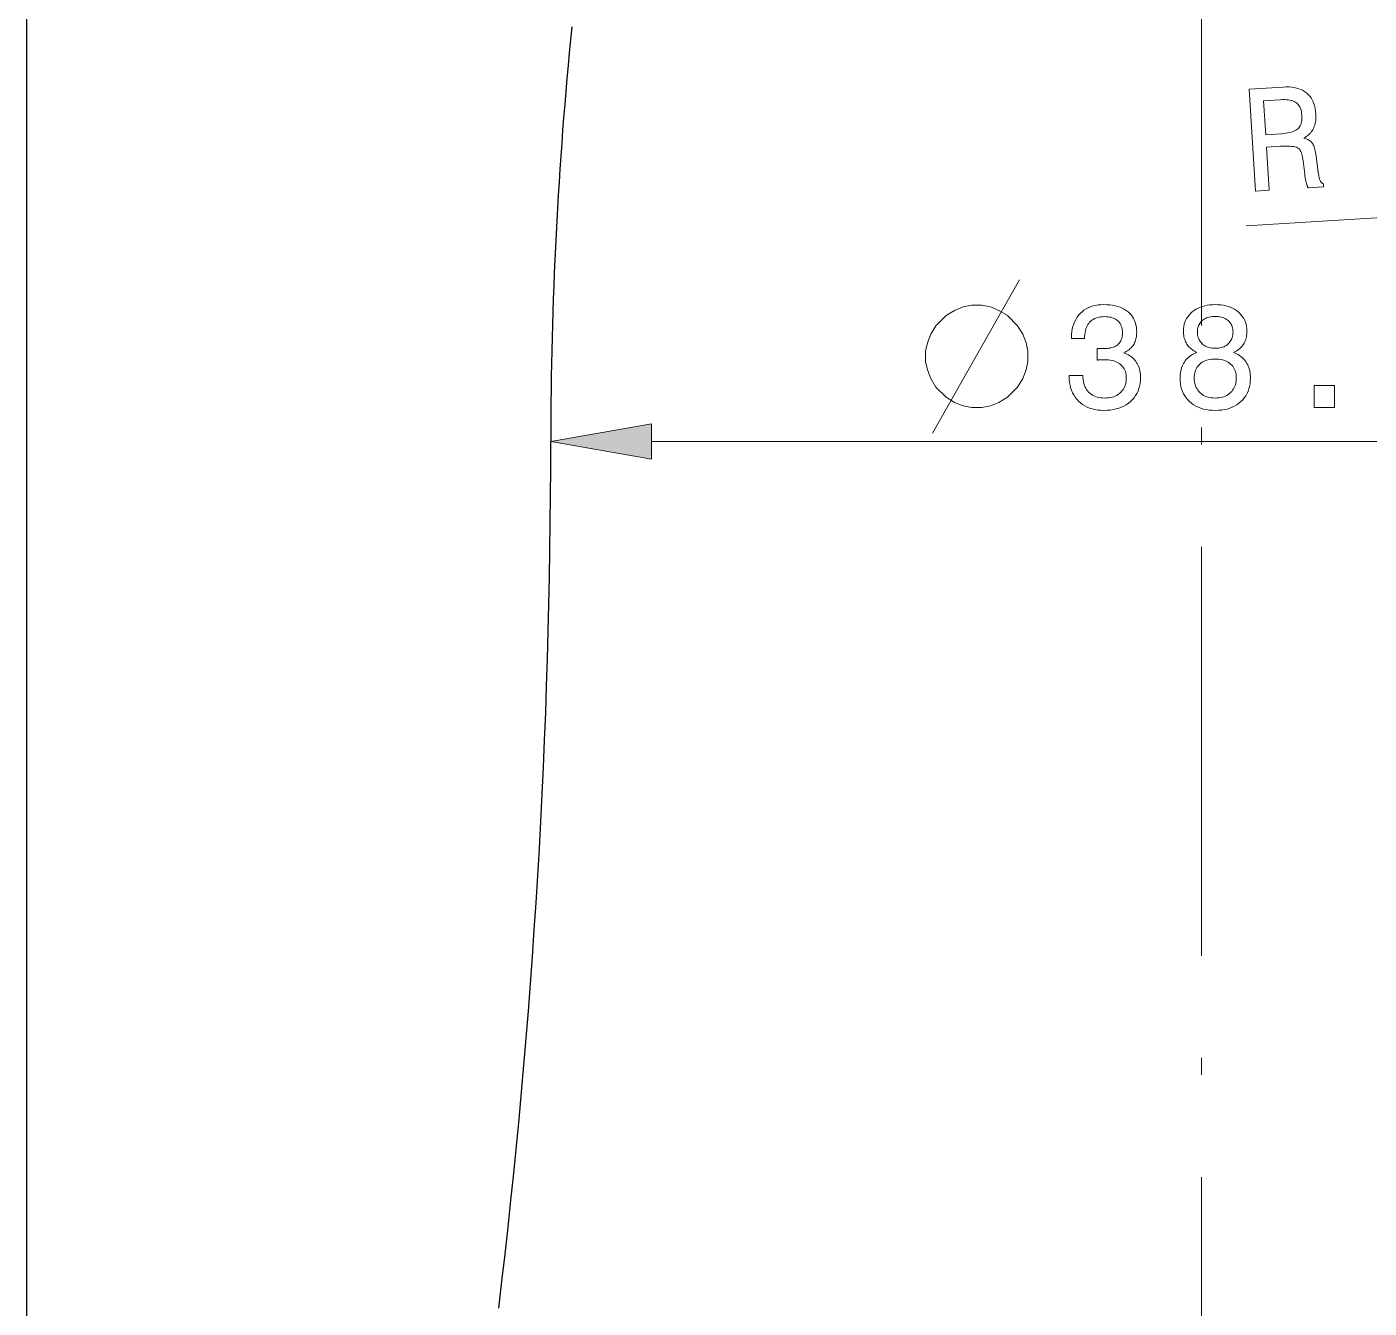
# Model space of a CAD drawing. Extents: x 0 to 297, y 0 to 538.
# Drawn here: x 129.04 to 168.43, y 160.25 to 197.86 of the extents above; entities that cross this region are included whole.
import ezdxf

# ---------------------------------------------------------------- set-up
doc = ezdxf.new("R2010")
doc.units = 0
doc.linetypes.add('DASHDOT', pattern=[18.5, 12, -3, 0.5, -3])

msp = doc.modelspace()

# ---------------------------------------------------------------- linework, layer by layer
at = {"color": 7, "linetype": 'DASHDOT', "lineweight": 13}
msp.add_line((163.519, 367.597), (163.519, 115.52), dxfattribs=at)
at = {"color": 7, "lineweight": 30}
msp.add_line((129.044, 148.187), (129.044, 256.387), dxfattribs=at)
at = {"color": 7, "lineweight": 13, "ltscale": 0.366083}
msp.add_line((179.441, 192.925), (164.825, 192.02), dxfattribs=at)
at = {"color": 7, "lineweight": 13}
msp.add_line((147.374, 185.687), (179.665, 185.687), dxfattribs=at)
for points in [[(165.1, 193.039), (164.915, 196.029), (165.914, 196.091), (166.001, 196.094), (166.083, 196.093), (166.162, 196.086), (166.236, 196.076), (166.307, 196.06), (166.374, 196.041), (166.437, 196.016), (166.495, 195.987), (166.55, 195.953), (166.601, 195.915), (166.648, 195.872), (166.691, 195.825), (166.729, 195.773), (166.762, 195.718), (166.791, 195.658), (166.816, 195.594), (166.837, 195.525), (166.853, 195.453), (166.865, 195.376), (166.872, 195.295), (166.874, 195.246), (166.874, 195.199), (166.872, 195.153), (166.868, 195.109), (166.861, 195.066), (166.853, 195.024), (166.842, 194.984), (166.83, 194.945), (166.815, 194.908), (166.798, 194.872), (166.779, 194.837), (166.758, 194.804), (166.735, 194.773), (166.71, 194.742), (166.683, 194.714), (166.654, 194.687), (166.623, 194.661), (166.59, 194.637), (166.555, 194.614), (166.518, 194.593), (166.551, 194.584), (166.582, 194.574), (166.611, 194.562), (166.638, 194.55), (166.664, 194.536), (166.687, 194.521), (166.709, 194.504), (166.729, 194.486), (166.748, 194.467), (166.764, 194.446), (166.779, 194.423), (166.794, 194.397), (166.807, 194.367), (166.82, 194.334), (166.832, 194.298), (166.843, 194.258), (166.853, 194.214), (166.863, 194.167), (166.871, 194.117), (166.879, 194.064), (166.94, 193.58), (166.945, 193.549), (166.949, 193.52), (166.954, 193.493), (166.959, 193.467), (166.964, 193.444), (166.97, 193.422), (166.975, 193.401), (166.982, 193.383), (166.988, 193.366), (166.995, 193.351), (167.002, 193.337), (167.01, 193.323), (167.018, 193.311), (167.027, 193.299), (167.037, 193.288), (167.047, 193.278), (167.058, 193.269), (167.069, 193.26), (167.081, 193.252), (167.094, 193.245), (167.099, 193.163), (166.647, 193.135), (166.64, 193.144), (166.634, 193.155), (166.628, 193.167), (166.622, 193.18), (166.616, 193.193), (166.611, 193.208), (166.605, 193.224), (166.6, 193.241), (166.594, 193.258), (166.589, 193.277), (166.584, 193.297), (166.58, 193.318), (166.575, 193.34), (166.57, 193.364), (166.566, 193.389), (166.561, 193.416), (166.557, 193.444), (166.552, 193.473), (166.548, 193.504), (166.544, 193.536), (166.499, 193.922), (166.491, 193.978), (166.482, 194.03), (166.471, 194.078), (166.459, 194.121), (166.445, 194.161), (166.43, 194.196), (166.414, 194.227), (166.396, 194.254), (166.376, 194.277), (166.355, 194.295), (166.33, 194.311), (166.3, 194.324), (166.263, 194.335), (166.219, 194.344), (166.17, 194.35), (166.115, 194.355), (166.053, 194.357), (165.986, 194.357), (165.912, 194.356), (165.832, 194.352), (165.422, 194.326), (165.5, 193.064)], [(165.826, 195.718), (165.337, 195.688), (165.399, 194.692), (165.86, 194.721), (165.928, 194.726), (165.992, 194.734), (166.051, 194.743), (166.106, 194.755), (166.156, 194.768), (166.203, 194.784), (166.244, 194.802), (166.282, 194.821), (166.315, 194.843), (166.343, 194.867), (166.368, 194.893), (166.39, 194.922), (166.409, 194.955), (166.425, 194.99), (166.438, 195.027), (166.448, 195.068), (166.455, 195.112), (166.459, 195.159), (166.46, 195.208), (166.458, 195.261), (166.454, 195.312), (166.446, 195.36), (166.437, 195.405), (166.425, 195.447), (166.41, 195.486), (166.392, 195.522), (166.373, 195.554), (166.35, 195.583), (166.325, 195.609), (166.298, 195.632), (166.267, 195.652), (166.233, 195.669), (166.195, 195.684), (166.153, 195.697), (166.108, 195.706), (166.059, 195.714), (166.006, 195.719), (165.95, 195.721), (165.889, 195.721)], [(157.07, 189.687), (156.77, 189.687), (156.52, 189.637), (156.27, 189.537), (156.02, 189.387), (155.72, 189.087), (155.57, 188.837), (155.47, 188.587), (155.42, 188.337), (155.42, 188.037), (155.47, 187.787), (155.57, 187.537), (155.72, 187.287), (156.02, 186.987), (156.27, 186.837), (156.52, 186.737), (156.77, 186.687), (157.07, 186.687), (157.32, 186.737), (157.57, 186.837), (157.82, 186.987), (158.12, 187.287), (158.27, 187.537), (158.37, 187.787), (158.42, 188.037), (158.42, 188.337), (158.37, 188.587), (158.27, 188.837), (158.12, 189.087), (157.82, 189.387), (157.57, 189.537), (157.32, 189.637)], [(159.631, 187.628), (160.03, 187.628), (160.032, 187.566), (160.039, 187.507), (160.048, 187.451), (160.06, 187.398), (160.076, 187.347), (160.095, 187.299), (160.117, 187.255), (160.143, 187.213), (160.172, 187.174), (160.203, 187.138), (160.238, 187.105), (160.276, 187.075), (160.316, 187.049), (160.359, 187.026), (160.405, 187.007), (160.453, 186.991), (160.504, 186.979), (160.557, 186.971), (160.614, 186.965), (160.673, 186.964), (160.73, 186.965), (160.786, 186.97), (160.838, 186.978), (160.889, 186.989), (160.936, 187.003), (160.982, 187.021), (161.024, 187.041), (161.065, 187.065), (161.102, 187.092), (161.137, 187.122), (161.17, 187.155), (161.199, 187.19), (161.224, 187.227), (161.246, 187.267), (161.265, 187.309), (161.28, 187.354), (161.292, 187.401), (161.3, 187.45), (161.305, 187.502), (161.307, 187.556), (161.305, 187.605), (161.3, 187.652), (161.292, 187.697), (161.28, 187.739), (161.265, 187.779), (161.247, 187.817), (161.225, 187.853), (161.2, 187.887), (161.171, 187.918), (161.14, 187.947), (161.105, 187.974), (161.067, 187.998), (161.027, 188.019), (160.984, 188.037), (160.938, 188.052), (160.889, 188.065), (160.838, 188.075), (160.784, 188.082), (160.728, 188.086), (160.668, 188.087), (160.66, 188.087), (160.651, 188.087), (160.643, 188.087), (160.634, 188.087), (160.625, 188.087), (160.616, 188.087), (160.607, 188.086), (160.598, 188.086), (160.589, 188.086), (160.58, 188.085), (160.57, 188.085), (160.56, 188.084), (160.549, 188.084), (160.538, 188.083), (160.526, 188.083), (160.514, 188.082), (160.5, 188.081), (160.487, 188.081), (160.472, 188.08), (160.458, 188.079), (160.458, 188.418), (160.467, 188.418), (160.476, 188.418), (160.485, 188.417), (160.494, 188.417), (160.503, 188.416), (160.512, 188.416), (160.52, 188.416), (160.529, 188.416), (160.538, 188.415), (160.546, 188.415), (160.554, 188.415), (160.563, 188.415), (160.571, 188.415), (160.579, 188.415), (160.587, 188.414), (160.594, 188.414), (160.602, 188.414), (160.609, 188.414), (160.617, 188.414), (160.624, 188.414), (160.681, 188.415), (160.734, 188.419), (160.785, 188.424), (160.833, 188.432), (160.877, 188.443), (160.919, 188.455), (160.958, 188.47), (160.993, 188.488), (161.026, 188.507), (161.055, 188.529), (161.082, 188.553), (161.106, 188.58), (161.127, 188.609), (161.145, 188.64), (161.16, 188.674), (161.173, 188.711), (161.183, 188.749), (161.19, 188.79), (161.194, 188.834), (161.195, 188.88), (161.194, 188.925), (161.19, 188.967), (161.183, 189.007), (161.174, 189.045), (161.161, 189.081), (161.146, 189.115), (161.129, 189.147), (161.108, 189.177), (161.085, 189.204), (161.059, 189.23), (161.031, 189.253), (161, 189.274), (160.967, 189.292), (160.932, 189.308), (160.894, 189.322), (160.853, 189.333), (160.811, 189.341), (160.766, 189.347), (160.718, 189.351), (160.668, 189.352), (160.612, 189.351), (160.559, 189.346), (160.509, 189.338), (160.461, 189.326), (160.416, 189.312), (160.374, 189.294), (160.335, 189.273), (160.298, 189.248), (160.264, 189.221), (160.233, 189.19), (160.205, 189.156), (160.179, 189.119), (160.157, 189.079), (160.138, 189.036), (160.122, 188.99), (160.108, 188.941), (160.098, 188.888), (160.09, 188.833), (160.086, 188.775), (160.084, 188.713), (159.701, 188.713), (159.701, 188.743), (159.703, 188.829), (159.711, 188.912), (159.724, 188.991), (159.742, 189.067), (159.765, 189.139), (159.793, 189.207), (159.826, 189.272), (159.865, 189.333), (159.908, 189.391), (159.957, 189.445), (160.01, 189.495), (160.066, 189.539), (160.127, 189.578), (160.19, 189.612), (160.258, 189.641), (160.328, 189.665), (160.403, 189.683), (160.481, 189.696), (160.562, 189.704), (160.647, 189.706), (160.737, 189.704), (160.823, 189.698), (160.904, 189.687), (160.982, 189.672), (161.055, 189.653), (161.124, 189.63), (161.189, 189.602), (161.25, 189.57), (161.307, 189.534), (161.36, 189.494), (161.408, 189.449), (161.451, 189.402), (161.489, 189.351), (161.522, 189.296), (161.55, 189.238), (161.572, 189.177), (161.59, 189.113), (161.603, 189.045), (161.61, 188.974), (161.613, 188.899), (161.612, 188.856), (161.609, 188.815), (161.604, 188.774), (161.597, 188.735), (161.589, 188.698), (161.578, 188.661), (161.566, 188.626), (161.551, 188.592), (161.535, 188.559), (161.517, 188.528), (161.497, 188.498), (161.475, 188.469), (161.451, 188.442), (161.425, 188.417), (161.398, 188.393), (161.369, 188.37), (161.338, 188.349), (161.305, 188.329), (161.27, 188.311), (161.233, 188.294), (161.281, 188.275), (161.326, 188.255), (161.368, 188.232), (161.409, 188.207), (161.447, 188.181), (161.482, 188.152), (161.515, 188.121), (161.546, 188.089), (161.575, 188.054), (161.601, 188.018), (161.625, 187.979), (161.646, 187.939), (161.665, 187.897), (161.682, 187.854), (161.695, 187.809), (161.707, 187.761), (161.715, 187.713), (161.722, 187.662), (161.725, 187.61), (161.727, 187.556), (161.724, 187.471), (161.715, 187.39), (161.7, 187.312), (161.679, 187.238), (161.653, 187.167), (161.62, 187.099), (161.582, 187.035), (161.538, 186.974), (161.488, 186.916), (161.432, 186.862), (161.371, 186.813), (161.306, 186.768), (161.237, 186.729), (161.164, 186.695), (161.088, 186.666), (161.008, 186.643), (160.923, 186.625), (160.835, 186.612), (160.743, 186.604), (160.647, 186.601), (160.556, 186.604), (160.469, 186.612), (160.386, 186.626), (160.306, 186.645), (160.23, 186.669), (160.158, 186.699), (160.09, 186.734), (160.025, 186.775), (159.964, 186.821), (159.907, 186.873), (159.855, 186.929), (159.808, 186.989), (159.766, 187.053), (159.731, 187.12), (159.7, 187.19), (159.675, 187.265), (159.656, 187.343), (159.642, 187.424), (159.634, 187.509), (159.631, 187.598)], [(163.382, 188.302), (163.343, 188.321), (163.306, 188.341), (163.272, 188.363), (163.239, 188.385), (163.208, 188.409), (163.179, 188.435), (163.153, 188.461), (163.128, 188.489), (163.105, 188.518), (163.084, 188.549), (163.066, 188.581), (163.049, 188.614), (163.034, 188.649), (163.021, 188.685), (163.01, 188.723), (163.001, 188.762), (162.994, 188.803), (162.989, 188.845), (162.986, 188.888), (162.985, 188.933), (162.988, 189), (162.996, 189.065), (163.009, 189.127), (163.027, 189.187), (163.05, 189.244), (163.078, 189.299), (163.112, 189.351), (163.151, 189.4), (163.194, 189.447), (163.244, 189.491), (163.297, 189.532), (163.353, 189.569), (163.413, 189.601), (163.475, 189.629), (163.541, 189.653), (163.61, 189.672), (163.682, 189.687), (163.757, 189.698), (163.836, 189.704), (163.917, 189.706), (163.999, 189.704), (164.078, 189.698), (164.153, 189.687), (164.225, 189.672), (164.294, 189.653), (164.36, 189.629), (164.422, 189.601), (164.482, 189.569), (164.538, 189.532), (164.591, 189.491), (164.639, 189.447), (164.683, 189.4), (164.721, 189.351), (164.755, 189.299), (164.783, 189.244), (164.806, 189.187), (164.824, 189.127), (164.837, 189.065), (164.844, 189), (164.847, 188.933), (164.846, 188.888), (164.843, 188.844), (164.838, 188.801), (164.831, 188.761), (164.823, 188.721), (164.812, 188.684), (164.799, 188.647), (164.785, 188.612), (164.768, 188.579), (164.75, 188.547), (164.729, 188.516), (164.707, 188.487), (164.682, 188.459), (164.656, 188.433), (164.627, 188.408), (164.596, 188.384), (164.563, 188.362), (164.529, 188.34), (164.492, 188.321), (164.453, 188.302), (164.501, 188.283), (164.546, 188.261), (164.59, 188.238), (164.631, 188.212), (164.669, 188.185), (164.705, 188.155), (164.739, 188.124), (164.77, 188.091), (164.798, 188.055), (164.825, 188.018), (164.849, 187.979), (164.87, 187.938), (164.889, 187.895), (164.905, 187.85), (164.919, 187.804), (164.93, 187.756), (164.939, 187.707), (164.945, 187.656), (164.949, 187.602), (164.95, 187.548), (164.947, 187.463), (164.939, 187.382), (164.925, 187.304), (164.905, 187.23), (164.88, 187.159), (164.85, 187.092), (164.813, 187.028), (164.771, 186.968), (164.724, 186.911), (164.671, 186.858), (164.613, 186.809), (164.551, 186.766), (164.486, 186.727), (164.416, 186.694), (164.343, 186.665), (164.265, 186.642), (164.184, 186.624), (164.099, 186.611), (164.01, 186.604), (163.917, 186.601), (163.824, 186.604), (163.735, 186.611), (163.65, 186.624), (163.569, 186.642), (163.492, 186.665), (163.418, 186.694), (163.349, 186.727), (163.284, 186.766), (163.222, 186.809), (163.164, 186.858), (163.112, 186.911), (163.064, 186.968), (163.023, 187.028), (162.986, 187.092), (162.956, 187.159), (162.931, 187.23), (162.911, 187.304), (162.897, 187.382), (162.889, 187.463), (162.886, 187.548), (162.887, 187.602), (162.891, 187.656), (162.897, 187.707), (162.906, 187.756), (162.918, 187.804), (162.931, 187.85), (162.948, 187.895), (162.966, 187.938), (162.988, 187.979), (163.012, 188.018), (163.038, 188.055), (163.067, 188.091), (163.098, 188.124), (163.131, 188.155), (163.167, 188.185), (163.205, 188.212), (163.246, 188.238), (163.289, 188.261), (163.334, 188.283)], [(163.396, 188.899), (163.398, 188.857), (163.402, 188.816), (163.409, 188.778), (163.419, 188.74), (163.432, 188.705), (163.448, 188.671), (163.466, 188.639), (163.487, 188.609), (163.512, 188.58), (163.539, 188.553), (163.568, 188.528), (163.599, 188.506), (163.633, 188.487), (163.668, 188.47), (163.704, 188.455), (163.743, 188.443), (163.784, 188.434), (163.826, 188.428), (163.871, 188.424), (163.917, 188.423), (163.964, 188.424), (164.009, 188.428), (164.051, 188.434), (164.092, 188.443), (164.131, 188.455), (164.168, 188.47), (164.204, 188.487), (164.237, 188.506), (164.268, 188.528), (164.298, 188.553), (164.325, 188.58), (164.349, 188.609), (164.37, 188.639), (164.389, 188.671), (164.404, 188.705), (164.417, 188.74), (164.427, 188.778), (164.434, 188.816), (164.439, 188.857), (164.44, 188.899), (164.439, 188.941), (164.434, 188.981), (164.427, 189.02), (164.418, 189.056), (164.405, 189.091), (164.39, 189.124), (164.372, 189.155), (164.351, 189.184), (164.327, 189.212), (164.301, 189.237), (164.272, 189.261), (164.241, 189.282), (164.208, 189.3), (164.173, 189.316), (164.135, 189.33), (164.096, 189.341), (164.054, 189.35), (164.011, 189.356), (163.965, 189.359), (163.917, 189.361), (163.87, 189.359), (163.824, 189.356), (163.781, 189.35), (163.74, 189.341), (163.7, 189.33), (163.663, 189.316), (163.628, 189.3), (163.595, 189.282), (163.564, 189.261), (163.536, 189.237), (163.509, 189.212), (163.485, 189.184), (163.465, 189.155), (163.446, 189.124), (163.431, 189.091), (163.419, 189.056), (163.409, 189.02), (163.402, 188.981), (163.398, 188.941)], [(163.302, 187.556), (163.303, 187.502), (163.308, 187.451), (163.316, 187.402), (163.328, 187.355), (163.343, 187.311), (163.361, 187.269), (163.383, 187.229), (163.407, 187.191), (163.436, 187.156), (163.467, 187.123), (163.501, 187.093), (163.538, 187.066), (163.577, 187.042), (163.618, 187.021), (163.662, 187.003), (163.708, 186.989), (163.757, 186.978), (163.808, 186.97), (163.861, 186.965), (163.917, 186.964), (163.973, 186.965), (164.027, 186.97), (164.078, 186.978), (164.127, 186.989), (164.174, 187.003), (164.218, 187.021), (164.259, 187.042), (164.298, 187.066), (164.335, 187.093), (164.369, 187.123), (164.401, 187.156), (164.429, 187.191), (164.454, 187.229), (164.475, 187.269), (164.493, 187.311), (164.508, 187.355), (164.52, 187.402), (164.528, 187.451), (164.533, 187.502), (164.535, 187.556), (164.533, 187.606), (164.528, 187.654), (164.52, 187.7), (164.509, 187.743), (164.494, 187.785), (164.476, 187.824), (164.454, 187.861), (164.43, 187.896), (164.402, 187.929), (164.37, 187.96), (164.336, 187.988), (164.3, 188.013), (164.261, 188.036), (164.219, 188.055), (164.175, 188.071), (164.128, 188.085), (164.079, 188.095), (164.028, 188.102), (163.974, 188.107), (163.917, 188.108), (163.861, 188.107), (163.807, 188.102), (163.756, 188.095), (163.707, 188.085), (163.661, 188.071), (163.617, 188.055), (163.576, 188.036), (163.537, 188.013), (163.5, 187.988), (163.466, 187.96), (163.435, 187.929), (163.407, 187.896), (163.382, 187.861), (163.361, 187.824), (163.343, 187.785), (163.328, 187.743), (163.316, 187.7), (163.308, 187.654), (163.303, 187.606)], [(166.818, 186.687), (166.818, 187.33), (167.415, 187.33), (167.415, 186.687)], [(147.374, 186.208), (144.419, 185.687), (147.374, 185.167)]]:
    msp.add_lwpolyline(points, close=True, dxfattribs=at)
msp.add_lwpolyline([(155.62, 185.937), (157.32, 188.937), (158.17, 190.437)], dxfattribs=at)
at = {"color": 7, "lineweight": 30}
for centre, radius, start, end in [((264.419, 185.687), 120, 174.17911, 180.00001), ((-68.298, 185.687), 212.717, 353.13274, 360)]:
    msp.add_arc(centre, radius, start, end, dxfattribs=at)
at = {"color": 7, "lineweight": 13}
msp.add_solid([(147.374, 186.208), (144.419, 185.687), (147.374, 186.208), (147.374, 185.167)], dxfattribs=at)

doc.saveas('drawing.dxf')
